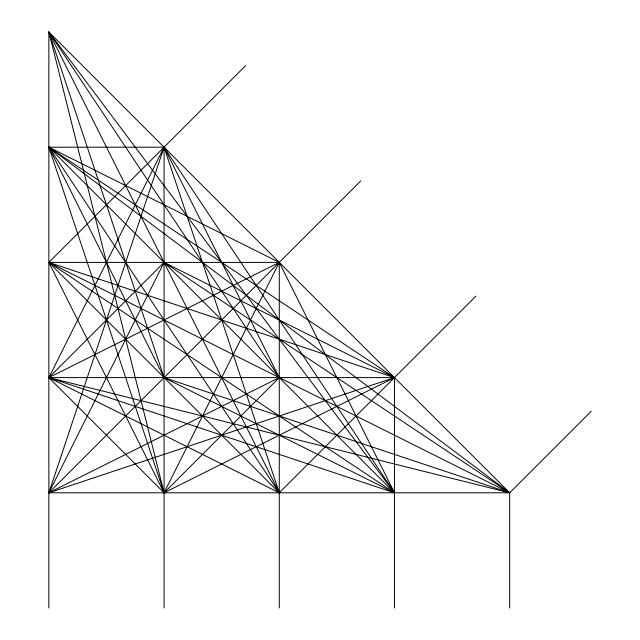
<?xml version="1.0" encoding="UTF-8"?>
<svg xmlns="http://www.w3.org/2000/svg" width="640" height="640" viewBox="0 0 640 640"><rect width="100%" height="100%" fill="white"/><g stroke="black" fill="none" stroke-linecap="round" stroke-linejoin="round"><path stroke-width="0.96" d="M394.472 608L394.472 377.6L164.072 492.8L48.872 147.2L164.072 147.2L48.872 492.8L509.672 492.8L591.128 411.344M509.672 608L509.672 492.8L164.072 262.4L48.872 492.8L394.472 377.6L164.072 262.4L48.872 377.6L394.472 492.8L164.072 147.2L48.872 377.6L164.072 492.8L279.272 377.6L164.072 147.2L164.072 608M164.072 492.8L279.272 262.4L48.872 147.2L164.072 377.6L394.472 492.8L279.272 262.4L48.872 262.4L164.072 492.8L48.872 32L509.672 492.8L48.872 377.6L279.272 262.4L279.272 608M475.928 296.144L279.272 492.8L48.872 262.4L245.528 65.744M360.728 180.944L48.872 492.8L279.272 377.6L48.872 32L48.872 608M394.472 377.6L48.872 262.4L394.472 492.8L48.872 32L279.272 492.8L48.872 147.2L394.472 377.6L48.872 377.6L279.272 492.8L164.072 147.2M394.472 492.8L48.872 147.2L509.672 492.8L164.072 377.6L48.872 32M48.872 262.4L509.672 492.8"/></g></svg>
